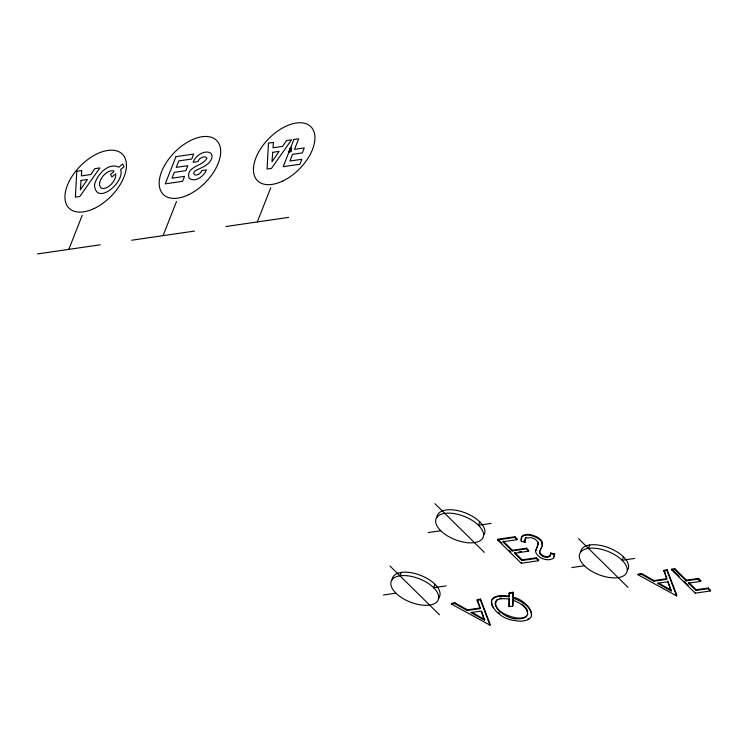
<?xml version="1.0" encoding="UTF-8"?>
<svg xmlns="http://www.w3.org/2000/svg" width="748" height="748" viewBox="0 0 748 748"><rect width="100%" height="100%" fill="white"/><g stroke="black" fill="none" stroke-linecap="round" stroke-linejoin="round"><path stroke-width="1.12" d="M512.717 606.114L513.016 599.382L512.717 606.114L509.061 606.647L509.07 599.073C480.253 595.286 503.058 620.56 517.85 618.774A16.905 8.35 21.5 0 0 526.48 616.352L527.845 613.706M492.156 599.672C496.438 595.193 503.498 595.875 509.07 596.941L509.351 592.799L513.053 592.257L512.754 597.97C520.524 600.934 531.538 606.058 531.435 615.716M509.341 598.391L509.061 606.647M509.07 596.941L509.351 592.799M512.754 597.97L513.053 592.257M491.576 600.906L491.894 604.571M550.341 555.306L550.715 552.95L554.633 554.034L553.492 558.298C547.48 561.991 537.522 558.223 535.465 551.482L537.186 546.928M550.715 552.95L549.883 556.353C546.601 558.644 541.496 556.69 539.607 553.389L539.523 551.613L541.318 548.041M554.221 556.858L554.633 554.034M542.197 546.124L541.683 542.048A10.163 5.021 21.5 0 0 537.242 537.962C532.604 535.559 526.031 533.296 521.543 537.064L520.945 538.887L521.291 541.459L525.049 542.272L525.292 538.28L526.171 537.316M538.018 545.124L537.887 541.87L535.774 539.691A6.685 3.301 21.5 0 0 530.781 537.644L525.909 537.999L524.741 540.383L525.049 542.272M538.541 542.431L536.914 547.611M535.736 550.799L536.064 549.275M68.816 249.374L82.252 215.256M163.055 235.657L176.5 201.539M257.303 221.941L270.739 187.832M289.354 151.788L290.766 148.207M289.822 151.722L291.234 148.132M290.299 151.648L291.711 148.067L290.289 148.272L288.887 151.853L290.766 151.582L291.374 150.049L289.485 150.32M399.956 575.82A25.301 12.501 21.5 0 1 432.662 586.778L434.523 588.62A25.301 12.501 21.5 0 1 429.604 605.057A25.301 12.501 21.5 0 1 396.898 594.09L395.038 592.257A25.301 12.501 21.5 0 1 399.956 575.82L401.293 572.407M434.934 584.291L433.588 587.704L446.191 585.862M479.758 521.852L478.411 525.264L491.015 523.422M451.325 604.001L451.596 603.318L454.952 602.832L467.425 609.826L480.384 607.937L480.113 608.62L467.154 610.508L454.681 603.514L451.325 604.001L489.94 625.15L490.211 624.468L480.571 599.101L477.327 599.569L477.056 600.251L480.113 608.62M454.681 603.514L454.952 602.832M467.154 610.508L467.425 609.826M514.764 552.538L522.179 559.85L536.41 557.784L538.728 560.065L538.457 560.748L521.216 563.253L497.551 539.925L497.822 539.243L514.942 536.746L517.261 539.037L516.99 539.719L502.871 541.767L512.174 550.939L526.283 548.882L528.602 551.164L528.873 550.481L526.555 548.2L512.445 550.257L503.142 541.085M489.94 625.15L480.31 599.784L480.571 599.101M497.551 539.925L514.671 537.429L514.942 536.746M484.536 620.251L481.095 611.06L470.81 612.556L484.536 620.251L481.749 611.397M512.174 550.939L512.445 550.257M521.291 541.459L521.814 536.381C526.302 532.613 532.875 534.876 537.503 537.279A10.163 5.021 21.5 0 1 541.954 541.365L542.468 545.442L541.047 548.723M526.283 548.882L526.555 548.2M528.602 551.164L514.493 553.221L521.908 560.533L522.179 559.85M521.216 563.253L521.487 562.571M521.908 560.533L536.138 558.466L536.41 557.784M588.442 548.387A25.301 12.501 21.5 0 1 621.149 559.354L623.009 561.187A25.301 12.501 21.5 0 1 618.091 577.624A25.301 12.501 21.5 0 1 585.385 566.666L583.524 564.824A25.301 12.501 21.5 0 1 588.442 548.387L589.789 544.974M623.421 556.858L622.084 560.271L634.678 558.438M637.951 574.726L638.212 574.043L641.569 573.557L654.042 580.551L667.01 578.662L663.953 570.303L667.197 569.826L676.837 595.202L676.566 595.885L637.951 574.726L641.298 574.24L653.78 581.233L666.739 579.345L663.953 570.303M641.298 574.24L641.569 573.557M653.78 581.233L654.042 580.551M676.566 595.885L666.926 570.509L667.197 569.826M671.592 569.836L671.863 569.153L674.864 568.714L686.486 580.168L698.548 578.41L700.867 580.691L700.596 581.374L688.534 583.131L688.796 582.449L696.22 589.761L708.281 588.003L710.6 590.284L710.329 590.967L695.257 593.164L671.592 569.836L674.603 569.396L686.215 580.85L698.277 579.092L700.596 581.374M674.603 569.396L674.864 568.714M671.162 590.985L667.721 581.794L657.436 583.29L671.162 590.985L667.992 581.112M686.215 580.85L686.486 580.168M698.277 579.092L698.548 578.41M688.534 583.131L695.949 590.443L696.22 589.761M695.257 593.164L695.528 592.481M695.949 590.443L708.01 588.685L708.281 588.003M497.298 599.419C489.753 609.826 510.351 617.633 518.121 618.091A16.905 8.35 21.5 0 0 526.751 615.679M550.154 555.67C546.872 557.961 541.758 556.007 539.878 552.707L539.794 550.93M527.779 619.166L529.294 618.437M499.86 598.353L501.422 597.998M290.093 148.787L291.505 148.581M289.887 149.301L291.299 149.095M289.691 149.806L291.103 149.6M289.289 150.834L291.168 150.554M289.083 151.339L290.972 151.068M37.4 253.946L100.232 244.802M131.648 240.23L194.471 231.085M225.887 226.513L288.719 217.369M428.183 532.567L440.787 530.734M519.103 551.912L521.272 551.594M383.369 595.006L395.963 593.173M571.855 567.582L584.459 565.74M509.079 593.482L512.782 592.94M663.682 570.986L666.926 570.509M477.056 600.251L480.31 599.784M698.669 581.009L700.867 580.691M489.473 624.58L490.211 624.468M509.341 596.259C476.682 591.275 495.195 618.802 514.157 620.447A20.776 10.257 21.5 0 0 521.534 621.111C543.366 619.438 524.582 598.456 513.025 597.287M523.441 541.187L525.32 541.589M550.444 553.632L554.361 554.717M512.745 600.064C519.009 602.523 527.462 606.712 527.574 614.389M658.679 583.15L671.424 590.303M472.063 612.425L484.807 619.568M498.177 612.313L499.514 613.332M522.001 604.075L526.068 608.161M708.01 588.685L710.329 590.967M671.863 569.153L679.203 576.39M684.102 581.215L688.179 585.245M578.559 538.644L627.983 587.367M514.671 537.429L516.99 539.719M536.138 558.466L538.457 560.748M497.822 539.243L501.899 543.263M509.248 550.5L510.875 552.118M434.887 503.638L484.311 552.361M390.063 566.077L439.487 614.8M492.109 605.328L493.521 607.694M526.639 608.835L527.798 611.397M477.327 599.569L480.001 606.89M438.197 598.512A25.301 12.501 21.5 0 0 435.869 585.207L433.999 583.375A25.301 12.501 21.5 0 0 407.847 572.276A25.301 12.501 21.5 0 0 392.148 579.822M436.972 517.382A25.301 12.501 21.5 0 1 452.671 509.837A25.301 12.501 21.5 0 1 478.823 520.935L480.684 522.768A25.301 12.501 21.5 0 1 484.021 534.801M580.635 552.389A25.301 12.501 21.5 0 1 596.334 544.843A25.301 12.501 21.5 0 1 622.495 555.942L624.356 557.774A25.301 12.501 21.5 0 1 627.684 569.808M94.472 185.037C96.146 206.495 125.318 182.007 120.606 169.572L124.018 166.636L122.616 163.98L118.923 167.187C108.151 161.989 96.595 175.144 94.472 185.037M99.568 183.101L99.484 185.139L100.924 187.86A9.35 5.311 -45.4 0 0 108.282 186.785C112.424 183.858 116.099 179.043 115.772 173.751L111.873 176.967L110.48 174.303C116.875 170.366 113.219 170.123 109.077 171.348C104.327 173.517 100.718 178.015 99.568 183.101M76.782 171.273L75.408 197.145L79.793 196.5L99.877 167.917L94.893 168.637L90.891 174.508L81.336 175.902L81.756 170.544L76.782 171.273M268.448 143.167L267.073 169.039L271.449 168.403L291.533 139.811L286.559 140.531L282.557 146.412L273.001 147.805L273.422 142.447L268.448 143.167M81.055 180.418L80.326 189.899L87.432 179.492L81.055 180.418M272.721 152.321L271.991 161.802L279.098 151.386L272.721 152.321M206.803 158.305C203.316 166.215 185.205 166.271 189.169 178.351C195.565 182.821 203.998 176.107 206.411 169.908L201.838 170.581C200.773 173.284 197.996 175.415 195.013 175.004L193.732 173.63A2.74 1.561 -45.4 0 1 195.602 170.572C201.904 167.281 210.702 164.831 212.095 156.687C212.217 150.479 203.83 151.535 200.277 153.966A9.939 5.647 -45.4 0 0 194.33 159.792L193.087 162.288L197.855 161.596C199.071 158.651 202.166 156.491 205.41 156.865L206.803 158.305M175.986 156.631L165.261 183.858L182.577 181.334L184.541 176.36L171.993 178.183L174.293 172.349L185.841 170.675L187.804 165.691L176.257 167.374L178.8 160.904L191.74 159.025L193.704 154.051L175.986 156.631M293.917 139.465L283.193 166.692L299.911 164.261L301.874 159.287L289.934 161.016L292.562 154.34L302.314 152.919L304.277 147.945L294.516 149.366L298.695 138.773L293.917 139.465M479.346 526.181L477.476 524.339A25.301 12.501 21.5 0 0 444.77 513.38A25.301 12.501 21.5 0 0 439.861 529.818L441.722 531.65A25.301 12.501 21.5 0 0 474.428 542.618A25.301 12.501 21.5 0 0 479.346 526.181M94.211 208.486A37.952 21.561 -45.4 0 0 123.027 154.864A37.952 21.561 -45.4 0 0 69.826 180.081A37.952 21.561 -45.4 0 0 94.211 208.486M188.459 194.77A37.952 21.561 -45.4 0 0 217.275 141.148A37.952 21.561 -45.4 0 0 164.074 166.365A37.952 21.561 -45.4 0 0 188.459 194.77M282.697 181.053A37.952 21.561 -45.4 0 0 311.523 127.441A37.952 21.561 -45.4 0 0 258.322 152.648A37.952 21.561 -45.4 0 0 282.697 181.053"/></g></svg>
